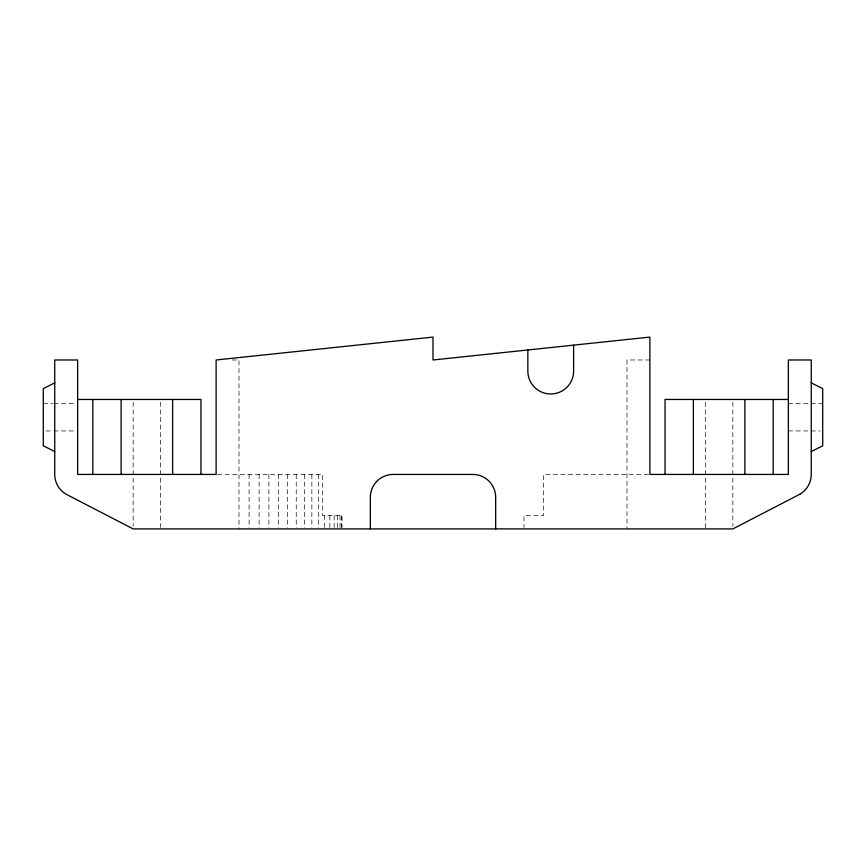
<?xml version="1.0" encoding="UTF-8"?>
<svg xmlns="http://www.w3.org/2000/svg" width="866" height="866" viewBox="0 0 866 866"><rect width="100%" height="100%" fill="white"/><g stroke="black" fill="none" stroke-linecap="round" stroke-linejoin="round"><path stroke-width="0.65" stroke-dasharray="4.33 3.25" d="M232.272 359.985L239.005 359.985L239.005 528.909M649.879 359.985L626.995 359.985L626.995 528.909M43.3 403.469L52.545 403.469M53.865 403.469L76.316 403.469M788.363 403.469L822.7 403.469M45.941 430.943L52.545 430.943M53.865 430.943L76.316 430.943M788.363 430.943L820.059 430.943M217.463 474.427L322.553 474.427L322.553 515.627L342.016 515.627L342.016 527.578M648.537 474.427L543.447 474.427L543.447 515.627L523.984 515.627L523.984 527.578M732.852 402.16L732.852 526.214M705.389 402.16L705.389 528.909M341.518 515.627L341.518 527.578M340.035 515.627L340.035 527.578M337.578 515.627L337.578 527.578M334.168 515.627L334.168 527.578M329.849 515.627L329.849 527.578M324.653 515.627L324.653 527.578M318.634 474.427L318.634 527.578M311.847 474.427L311.847 527.578M304.356 474.427L304.356 527.578M296.237 474.427L296.237 527.578M287.566 474.427L287.566 527.578M278.43 474.427L278.43 527.578M268.904 474.427L268.904 527.578M259.107 474.427L259.107 527.578M249.105 474.427L249.105 527.578M160.611 402.16L160.611 527.556M133.148 402.16L133.148 526.214"/><path stroke-width="1.3" d="M54.742 382.869L43.3 388.596L43.3 445.817L54.742 451.543M811.258 451.543L822.7 445.817L822.7 388.596L811.258 382.869M77.637 399.464L200.955 399.464L200.955 474.427M788.363 399.464L665.045 399.464L665.045 474.427M773.197 399.464L773.197 474.427M744.879 399.464L744.879 474.427M693.374 399.464L693.374 474.427M573.617 345.144L573.617 371.092A22.895 22.895 0 0 1 550.733 393.987A22.895 22.895 0 0 1 527.838 371.092L527.838 349.972M495.666 528.909L495.666 497.322A22.895 22.895 0 0 0 472.771 474.427L393.229 474.427A22.895 22.895 0 0 0 370.345 497.322L370.345 528.909M172.626 399.464L172.626 474.427M121.121 399.464L121.121 474.427M92.803 399.464L92.803 474.427M799.805 494.259L732.852 528.909L133.148 528.909L66.195 494.259A22.895 22.895 0 0 1 54.742 474.427L54.742 359.985L77.637 359.985L77.637 474.427L216.121 474.427L216.121 359.985L433 337.09L433 359.985L649.879 337.09L649.879 474.427L788.363 474.427L788.363 359.985L811.258 359.985L811.258 474.427A22.895 22.895 0 0 1 799.805 494.259"/></g></svg>
